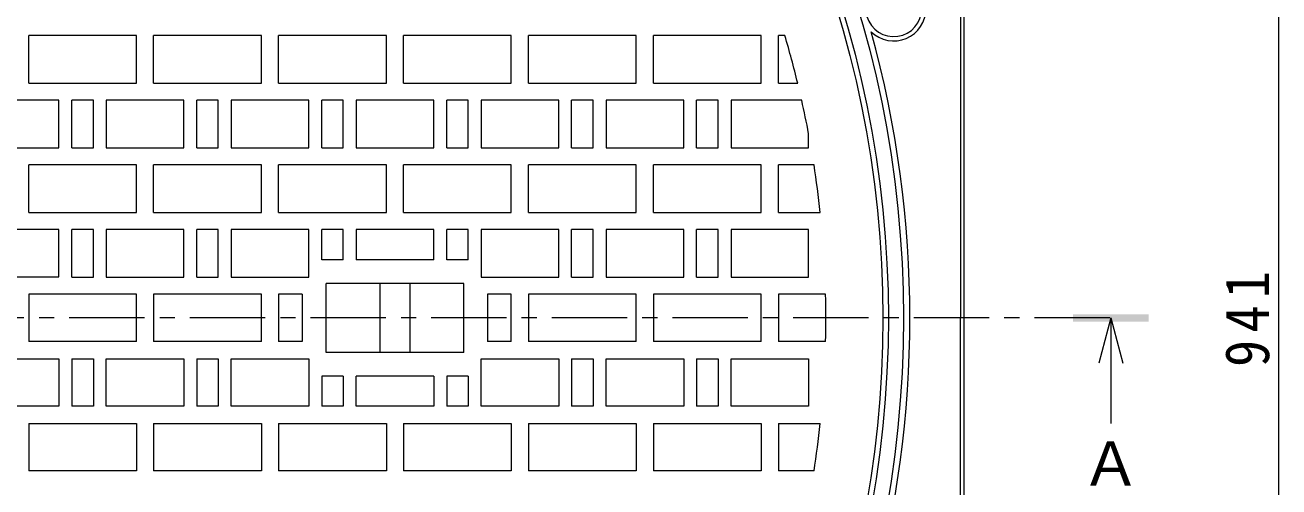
# Model space of a CAD drawing. Units: millimetres, scale not verified. Extents: x -1188 to 1330, y -951 to 977.
# Drawn here: x -488 to 94, y 343 to 558 of the extents above; entities that cross this region are included whole.
import ezdxf
from ezdxf.enums import TextEntityAlignment as Align

# ---------------------------------------------------------------- set-up
doc = ezdxf.new("R2010")
doc.units = ezdxf.units.MM
doc.header["$LTSCALE"] = 7
doc.linetypes.add('CHAIN1', pattern=[8, 5, -1, 1, -1])
for name, color, linetype, lineweight in [('0-0_通り芯', 3, 'CHAIN1', 9), ('0-1_躯体', 2, 'Continuous', 9), ('0-2_仕上', 3, 'Continuous', 9), ('0-4_その他', 7, 'Continuous', 9), ('0-5_寸法', 7, 'Continuous', 9)]:
    doc.layers.add(name, color=color, linetype=linetype, lineweight=lineweight)
doc.styles.add('ＭＳ ゴシック', font='')
doc.styles.get('ＭＳ ゴシック').set_extended_font_data('MS Gothic')

msp = doc.modelspace()

# ---------------------------------------------------------------- linework, layer by layer
at = {"layer": '0-0_通り芯'}
msp.add_line((15.068, 421.66), (-1170.538, 421.66), dxfattribs=at)
at = {"layer": '0-1_躯体'}
for p, q in [((-54.235, 856.66), (-54.235, 421.66)), ((-52.735, 856.66), (-52.735, -13.34)), ((-54.235, -13.34), (-54.235, 421.66))]:
    msp.add_line(p, q, dxfattribs=at)
for radius in [497, 490]:
    msp.add_circle((-577.735, 421.66), radius, dxfattribs=at)
for centre, radius, start, end in [((-85.236, 565.232), 13, 196.25214, 0), ((-85.236, 565.232), 15, 225.76067, 0), ((-577.735, 421.66), 500, 344.59445, 15.4056)]:
    msp.add_arc(centre, radius, start, end, dxfattribs=at)
at = {"layer": '0-2_仕上'}
for p, q in [((-486.735, 530.66), (-486.735, 552.66)), ((-428.735, 530.66), (-428.735, 552.66)), ((-370.735, 530.66), (-370.735, 552.66)), ((-312.735, 530.66), (-312.735, 552.66)), ((-254.735, 530.66), (-254.735, 552.66)), ((-196.735, 530.66), (-196.735, 552.66)), ((-138.736, 530.66), (-138.736, 552.66)), ((-135.74, 552.66), (-138.736, 552.66)), ((-486.735, 530.66), (-436.735, 530.66)), ((-428.735, 530.66), (-378.735, 530.66)), ((-370.735, 530.66), (-320.735, 530.66)), ((-312.735, 530.66), (-262.735, 530.66)), ((-254.735, 530.66), (-204.735, 530.66)), ((-196.735, 530.66), (-146.735, 530.66)), ((-138.736, 530.66), (-129.807, 530.66)), ((-466.735, 500.66), (-466.735, 522.66)), ((-408.735, 500.66), (-408.735, 522.66)), ((-350.735, 500.66), (-350.735, 522.66)), ((-292.735, 500.66), (-292.735, 522.66)), ((-234.735, 500.66), (-234.735, 522.66)), ((-176.735, 500.66), (-176.735, 522.66)), ((-127.935, 522.66), (-160.735, 522.66)), ((-124.736, 500.66), (-124.736, 507.173)), ((-466.735, 500.66), (-456.735, 500.66)), ((-408.735, 500.66), (-398.735, 500.66)), ((-350.735, 500.66), (-340.735, 500.66)), ((-292.735, 500.66), (-282.735, 500.66)), ((-234.735, 500.66), (-224.735, 500.66)), ((-176.735, 500.66), (-166.735, 500.66)), ((-486.735, 470.66), (-486.735, 492.66)), ((-428.735, 470.66), (-428.735, 492.66)), ((-370.735, 470.66), (-370.735, 492.66)), ((-312.735, 470.66), (-312.735, 492.66)), ((-254.735, 470.66), (-254.735, 492.66)), ((-196.735, 470.66), (-196.735, 492.66)), ((-138.736, 470.66), (-138.736, 492.66)), ((-122.235, 492.66), (-138.736, 492.66)), ((-486.735, 470.66), (-436.735, 470.66)), ((-428.735, 470.66), (-378.735, 470.66)), ((-370.735, 470.66), (-320.735, 470.66)), ((-312.735, 470.66), (-262.735, 470.66)), ((-254.735, 470.66), (-204.735, 470.66)), ((-196.735, 470.66), (-146.735, 470.66)), ((-138.736, 470.66), (-119.347, 470.66)), ((-472.735, 440.661), (-472.735, 462.66)), ((-466.735, 440.66), (-466.735, 462.66)), ((-408.735, 440.66), (-408.735, 462.66)), ((-340.735, 462.66), (-350.735, 462.66)), ((-350.735, 448.66), (-350.735, 462.66)), ((-340.735, 448.66), (-340.735, 462.66)), ((-298.735, 462.66), (-334.735, 462.66)), ((-334.735, 462.66), (-334.735, 448.66)), ((-298.735, 448.66), (-298.735, 462.66)), ((-282.735, 462.66), (-292.735, 462.66)), ((-292.735, 448.66), (-292.735, 462.66)), ((-282.735, 448.66), (-282.735, 462.66)), ((-276.735, 462.66), (-276.735, 440.66)), ((-234.735, 440.66), (-234.735, 462.66)), ((-176.735, 440.66), (-176.735, 462.66)), ((-340.735, 448.66), (-350.735, 448.66)), ((-298.735, 448.66), (-334.735, 448.66)), ((-282.735, 448.66), (-292.735, 448.66)), ((-466.735, 440.66), (-456.735, 440.66)), ((-408.735, 440.66), (-398.735, 440.66)), ((-284.735, 437.66), (-348.735, 437.66)), ((-348.735, 405.66), (-348.735, 437.66)), ((-323.735, 437.66), (-323.735, 405.66)), ((-309.735, 405.66), (-309.735, 437.66)), ((-284.735, 405.66), (-284.735, 437.66)), ((-276.735, 440.66), (-240.735, 440.66)), ((-234.735, 440.66), (-224.735, 440.66)), ((-176.735, 440.66), (-166.735, 440.66)), ((-436.735, 432.66), (-486.735, 432.66)), ((-486.735, 432.66), (-486.735, 410.66)), ((-436.735, 410.66), (-436.735, 432.66)), ((-378.735, 432.66), (-428.735, 432.66)), ((-428.735, 432.66), (-428.735, 410.66)), ((-378.735, 410.66), (-378.735, 432.66)), ((-359.735, 432.66), (-370.735, 432.66)), ((-370.735, 432.66), (-370.735, 410.66)), ((-359.735, 432.66), (-359.735, 410.66)), ((-262.735, 432.66), (-273.735, 432.66)), ((-273.735, 432.66), (-273.735, 410.66)), ((-262.735, 410.66), (-262.735, 432.66)), ((-204.735, 432.66), (-254.735, 432.66)), ((-254.735, 432.66), (-254.735, 410.66)), ((-204.735, 410.66), (-204.735, 432.66)), ((-146.735, 432.66), (-196.735, 432.66)), ((-196.735, 432.66), (-196.735, 410.66)), ((-146.735, 410.66), (-146.735, 432.66)), ((-116.866, 432.66), (-138.736, 432.66)), ((-138.736, 432.66), (-138.736, 410.66)), ((-436.735, 410.66), (-486.735, 410.66)), ((-378.735, 410.66), (-428.735, 410.66)), ((-359.735, 410.66), (-370.735, 410.66)), ((-262.735, 410.66), (-273.735, 410.66)), ((-204.735, 410.66), (-254.735, 410.66)), ((-146.735, 410.66), (-196.735, 410.66)), ((-116.866, 410.66), (-138.736, 410.66)), ((-508.735, 402.659), (-472.735, 402.659)), ((-472.735, 402.659), (-472.735, 380.66)), ((-466.735, 402.66), (-466.735, 380.66)), ((-466.735, 402.66), (-456.735, 402.66)), ((-408.735, 402.66), (-408.735, 380.66)), ((-408.735, 402.66), (-398.735, 402.66)), ((-284.735, 405.66), (-348.735, 405.66)), ((-276.735, 402.66), (-240.735, 402.66)), ((-276.735, 380.66), (-276.735, 402.66)), ((-234.735, 402.66), (-234.735, 380.66)), ((-234.735, 402.66), (-224.735, 402.66)), ((-176.735, 402.66), (-176.735, 380.66)), ((-176.735, 402.66), (-166.735, 402.66)), ((-350.735, 394.66), (-350.735, 380.66)), ((-340.735, 394.66), (-350.735, 394.66)), ((-340.735, 394.66), (-340.735, 380.66)), ((-334.735, 380.66), (-334.735, 394.66)), ((-298.735, 394.66), (-334.735, 394.66)), ((-298.735, 394.66), (-298.735, 380.66)), ((-292.735, 394.66), (-292.735, 380.66)), ((-282.735, 394.66), (-292.735, 394.66)), ((-282.735, 394.66), (-282.735, 380.66)), ((-472.735, 380.66), (-508.735, 380.66)), ((-340.735, 380.66), (-350.735, 380.66)), ((-298.735, 380.66), (-334.735, 380.66)), ((-282.735, 380.66), (-292.735, 380.66)), ((-486.735, 372.66), (-436.735, 372.66)), ((-486.735, 372.66), (-486.735, 350.66)), ((-428.735, 372.66), (-428.735, 350.66)), ((-428.735, 372.66), (-378.735, 372.66)), ((-370.735, 372.66), (-370.735, 350.66)), ((-370.735, 372.66), (-320.735, 372.66)), ((-312.735, 372.66), (-312.735, 350.66)), ((-312.735, 372.66), (-262.735, 372.66)), ((-254.735, 372.66), (-254.735, 350.66)), ((-254.735, 372.66), (-204.735, 372.66)), ((-196.735, 372.66), (-196.735, 350.66)), ((-196.735, 372.66), (-146.735, 372.66)), ((-138.736, 372.66), (-138.736, 350.66)), ((-138.736, 372.66), (-119.347, 372.66)), ((-122.235, 350.66), (-138.736, 350.66))]:
    msp.add_line(p, q, dxfattribs=at)
for points in [[(-436.735, 530.66), (-436.735, 552.66), (-486.735, 552.66)], [(-378.735, 530.66), (-378.735, 552.66), (-428.735, 552.66)], [(-320.735, 530.66), (-320.735, 552.66), (-370.735, 552.66)], [(-262.735, 530.66), (-262.735, 552.66), (-312.735, 552.66)], [(-204.735, 530.66), (-204.735, 552.66), (-254.735, 552.66)], [(-146.735, 530.66), (-146.735, 552.66), (-196.735, 552.66)], [(-456.735, 500.66), (-456.735, 522.66), (-466.735, 522.66)], [(-398.735, 500.66), (-398.735, 522.66), (-408.735, 522.66)], [(-340.735, 500.66), (-340.735, 522.66), (-350.735, 522.66)], [(-282.735, 500.66), (-282.735, 522.66), (-292.735, 522.66)], [(-224.735, 500.66), (-224.735, 522.66), (-234.735, 522.66)], [(-166.735, 500.66), (-166.735, 522.66), (-176.735, 522.66)], [(-160.735, 522.66), (-160.735, 500.66), (-124.736, 500.66)], [(-436.735, 470.66), (-436.735, 492.66), (-486.735, 492.66)], [(-378.735, 470.66), (-378.735, 492.66), (-428.735, 492.66)], [(-320.735, 470.66), (-320.735, 492.66), (-370.735, 492.66)], [(-262.735, 470.66), (-262.735, 492.66), (-312.735, 492.66)], [(-204.735, 470.66), (-204.735, 492.66), (-254.735, 492.66)], [(-146.735, 470.66), (-146.735, 492.66), (-196.735, 492.66)], [(-472.735, 462.66), (-508.735, 462.66), (-508.735, 440.661), (-472.735, 440.661)], [(-456.735, 440.66), (-456.735, 462.66), (-466.735, 462.66)], [(-398.735, 440.66), (-398.735, 462.66), (-408.735, 462.66)], [(-356.735, 462.66), (-392.735, 462.66), (-392.735, 440.66)], [(-392.735, 440.66), (-356.735, 440.66), (-356.735, 462.66)], [(-240.735, 440.66), (-240.735, 462.66), (-276.735, 462.66)], [(-224.735, 440.66), (-224.735, 462.66), (-234.735, 462.66)], [(-166.735, 440.66), (-166.735, 462.66), (-176.735, 462.66)], [(-456.735, 402.66), (-456.735, 380.66), (-466.735, 380.66)], [(-398.735, 402.66), (-398.735, 380.66), (-408.735, 380.66)], [(-356.735, 380.66), (-392.735, 380.66), (-392.735, 402.66)], [(-392.735, 402.66), (-356.735, 402.66), (-356.735, 380.66)], [(-240.735, 402.66), (-240.735, 380.66), (-276.735, 380.66)], [(-224.735, 402.66), (-224.735, 380.66), (-234.735, 380.66)], [(-166.735, 402.66), (-166.735, 380.66), (-176.735, 380.66)], [(-436.735, 372.66), (-436.735, 350.66), (-486.735, 350.66)], [(-378.735, 372.66), (-378.735, 350.66), (-428.735, 350.66)], [(-320.735, 372.66), (-320.735, 350.66), (-370.735, 350.66)], [(-262.735, 372.66), (-262.735, 350.66), (-312.735, 350.66)], [(-204.735, 372.66), (-204.735, 350.66), (-254.735, 350.66)], [(-146.735, 372.66), (-146.735, 350.66), (-196.735, 350.66)]]:
    msp.add_lwpolyline(points, dxfattribs=at)
for points in [[(-472.735, 500.66), (-472.735, 522.66), (-508.735, 522.66), (-508.735, 500.66)], [(-414.735, 500.66), (-414.735, 522.66), (-450.735, 522.66), (-450.735, 500.66)], [(-356.735, 500.66), (-356.735, 522.66), (-392.735, 522.66), (-392.735, 500.66)], [(-298.735, 500.66), (-298.735, 522.66), (-334.735, 522.66), (-334.735, 500.66)], [(-240.735, 500.66), (-240.735, 522.66), (-276.735, 522.66), (-276.735, 500.66)], [(-182.735, 500.66), (-182.735, 522.66), (-218.735, 522.66), (-218.735, 500.66)], [(-414.735, 440.66), (-414.735, 462.66), (-450.735, 462.66), (-450.735, 440.66)], [(-182.735, 440.66), (-182.735, 462.66), (-218.735, 462.66), (-218.735, 440.66)], [(-124.736, 440.66), (-124.736, 462.66), (-160.735, 462.66), (-160.735, 440.66)], [(-414.735, 402.66), (-414.735, 380.66), (-450.735, 380.66), (-450.735, 402.66)], [(-182.735, 402.66), (-182.735, 380.66), (-218.735, 380.66), (-218.735, 402.66)], [(-124.736, 402.66), (-124.736, 380.66), (-160.735, 380.66), (-160.735, 402.66)]]:
    msp.add_lwpolyline(points, close=True, dxfattribs=at)
msp.add_circle((-577.735, 421.66), 487.5, dxfattribs=at)
for start, end in [(13.67668, 16.50894), (10.68991, 12.65553), (6.10155, 8.85956), (358.63272, 1.36727), (351.14044, 353.89845)]:
    msp.add_arc((-577.735, 421.66), 461, start, end, dxfattribs=at)
at = {"layer": '0-4_その他'}
msp.add_line((93.546, -48.695), (93.546, 892.015), dxfattribs=at)
at = {"layer": '0-5_寸法', "color": 4}
for q in [(9.935, 400.66), (15.535, 372.66), (21.135, 400.66)]:
    msp.add_line((15.535, 421.66), q, dxfattribs=at)
msp.add_solid([(-1.965, 419.91), (33.035, 419.91), (-1.965, 423.41), (33.035, 423.41)], dxfattribs=at)

# ---------------------------------------------------------------- texts
at = {"layer": '0-4_その他', "color": 2, "insert": (89.346, 398.91), "char_height": 20.53, "attachment_point": 7, "rotation": 90, "style": 'ＭＳ ゴシック'}
msp.add_mtext('\\T1.27;\\W0.9;941', dxfattribs=at)
at = {"layer": '0-5_寸法', "color": 2, "style": 'ＭＳ ゴシック'}
msp.add_text('Ａ', height=20.53, dxfattribs=at).set_placement((1.535, 337.66), align=Align.BOTTOM_LEFT)

doc.saveas('drawing.dxf')
